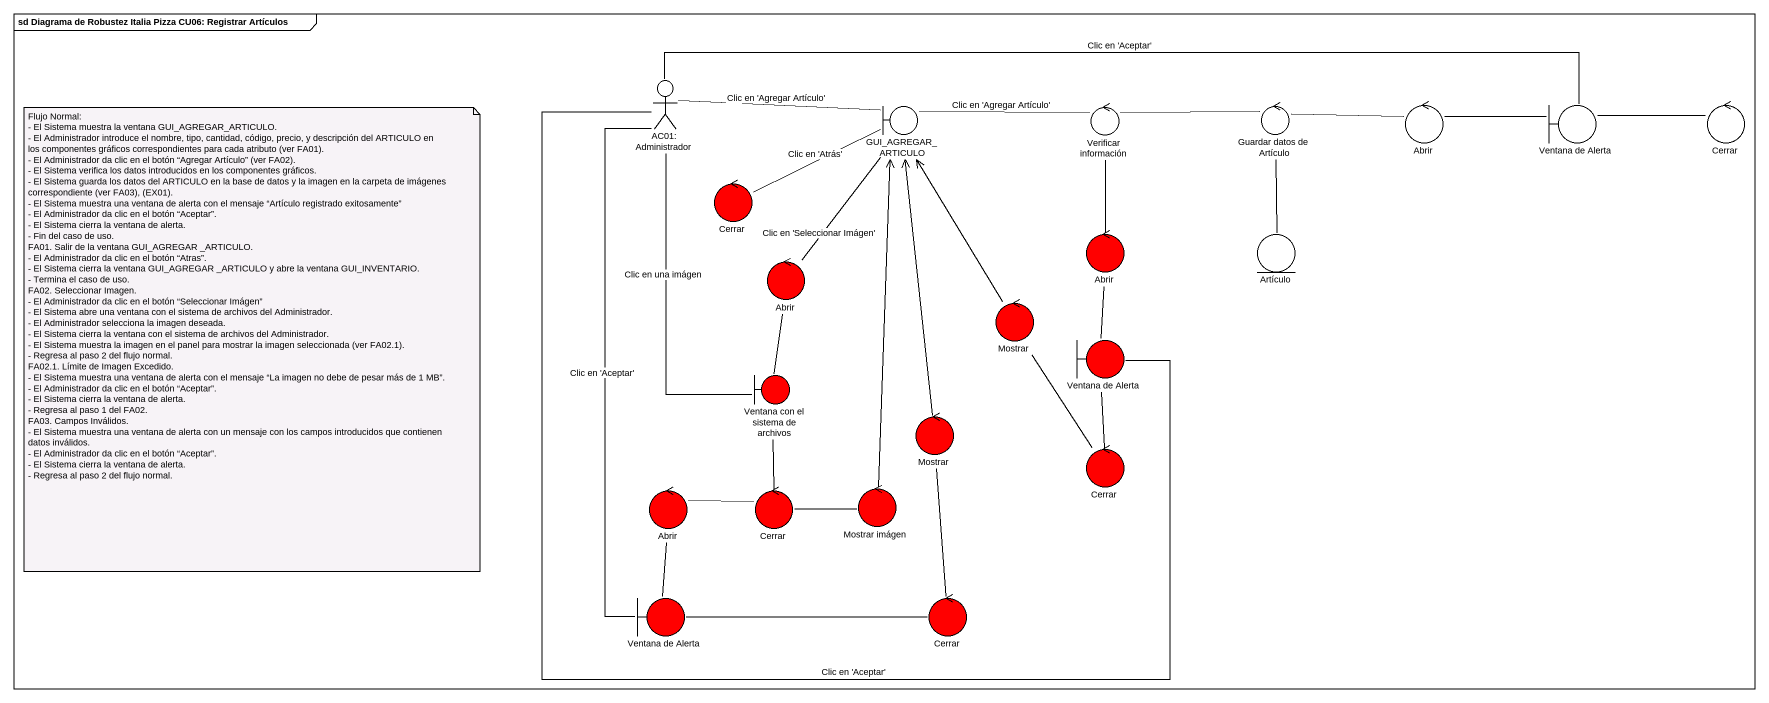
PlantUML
@startuml
mainframe sd Diagrama de Robustez Italia Pizza CU06: Registrar Artículos
actor "AC01: Administrador" as AC01_Administrador
boundary GUI_AGREGAR_ARTICULO
control "Verificar información" as Verificar_información
control "Guardar datos de Artículo" as Guardar_datos_de_Artículo
control Abrir
boundary "Ventana de Alerta" as Ventana_de_Alerta
control Cerrar
control "Cerrar" as Cerrar_2 #FF0000
control "Abrir" as Abrir_2 #FF0000
control "Abrir" as Abrir_3 #FF0000
entity Artículo
control Mostrar #FF0000
boundary "Ventana de Alerta" as Ventana_de_Alerta_2 #FF0000
boundary "Ventana con el sistema de archivos" as Ventana_con_el_sistema_de #FF0000
control "Mostrar" as Mostrar_2 #FF0000
control "Cerrar" as Cerrar_3 #FF0000
control "Abrir" as Abrir_4 #FF0000
control "Cerrar" as Cerrar_4 #FF0000
control "Mostrar imágen" as Mostrar_imágen #FF0000
boundary "Ventana de Alerta" as Ventana_de_Alerta_3 #FF0000
control "Cerrar" as Cerrar_5 #FF0000
AC01_Administrador -right- GUI_AGREGAR_ARTICULO : Clic en 'Agregar Artículo'
AC01_Administrador -right- Ventana_de_Alerta : Clic en 'Aceptar'
AC01_Administrador -right- Ventana_de_Alerta_2 : Clic en 'Aceptar'
AC01_Administrador -- Ventana_con_el_sistema_de : Clic en una imágen
AC01_Administrador -- Ventana_de_Alerta_3 : Clic en 'Aceptar'
GUI_AGREGAR_ARTICULO -right- Verificar_información : Clic en 'Agregar Artículo'
GUI_AGREGAR_ARTICULO -left- Cerrar_2 : Clic en 'Atrás'
GUI_AGREGAR_ARTICULO -- Abrir_2 : Clic en 'Seleccionar Imágen'
Verificar_información -right- Guardar_datos_de_Artículo
Verificar_información -- Abrir_3
Guardar_datos_de_Artículo -right- Abrir
Guardar_datos_de_Artículo -- Artículo
Abrir -right- Ventana_de_Alerta
Ventana_de_Alerta -right- Cerrar
Abrir_2 -- Ventana_con_el_sistema_de
Abrir_3 -- Ventana_de_Alerta_2
Mostrar -up-> GUI_AGREGAR_ARTICULO
Ventana_de_Alerta_2 -- Cerrar_3
Ventana_con_el_sistema_de -- Cerrar_4
Mostrar_2 -up-> GUI_AGREGAR_ARTICULO
Cerrar_3 -up- Mostrar
Abrir_4 -- Ventana_de_Alerta_3
Cerrar_4 -left- Abrir_4
Cerrar_4 -right- Mostrar_imágen
Mostrar_imágen -up-> GUI_AGREGAR_ARTICULO
Ventana_de_Alerta_3 -right- Cerrar_5
Cerrar_5 -up- Mostrar_2
note as N1
  Flujo Normal:
  - El Sistema muestra la ventana GUI_AGREGAR_ARTICULO.
  - El Administrador introduce el nombre, tipo, cantidad, código, precio, y descripción del ARTICULO en los componentes gráficos correspondientes para cada atributo (ver FA01).
  - El Administrador da clic en el botón “Agregar Artículo” (ver FA02).
  - El Sistema verifica los datos introducidos en los componentes gráficos.
  - El Sistema guarda los datos del ARTICULO en la base de datos y la imagen en la carpeta de imágenes correspondiente (ver FA03), (EX01).
  - El Sistema muestra una ventana de alerta con el mensaje “Artículo registrado exitosamente”
  - El Administrador da clic en el botón “Aceptar”.
  - El Sistema cierra la ventana de alerta.
  - Fin del caso de uso.
  FA01. Salir de la ventana GUI_AGREGAR _ARTICULO.
  - El Administrador da clic en el botón “Atras”.
  - El Sistema cierra la ventana GUI_AGREGAR _ARTICULO y abre la ventana GUI_INVENTARIO.
  - Termina el caso de uso.
  FA02. Seleccionar Imagen.
  - El Administrador da clic en el botón “Seleccionar Imágen”
  - El Sistema abre una ventana con el sistema de archivos del Administrador.
  - El Administrador selecciona la imagen deseada.
  - El Sistema cierra la ventana con el sistema de archivos del Administrador.
  - El Sistema muestra la imagen en el panel para mostrar la imagen seleccionada (ver FA02.1).
  - Regresa al paso 2 del flujo normal.
  FA02.1. Límite de Imagen Excedido.
  - El Sistema muestra una ventana de alerta con el mensaje “La imagen no debe de pesar más de 1 MB”.
  - El Administrador da clic en el botón “Aceptar”.
  - El Sistema cierra la ventana de alerta.
  - Regresa al paso 1 del FA02.
  FA03. Campos Inválidos.
  - El Sistema muestra una ventana de alerta con un mensaje con los campos introducidos que contienen datos inválidos.
  - El Administrador da clic en el botón “Aceptar”.
  - El Sistema cierra la ventana de alerta.
  - Regresa al paso 2 del flujo normal.
end note
@enduml
